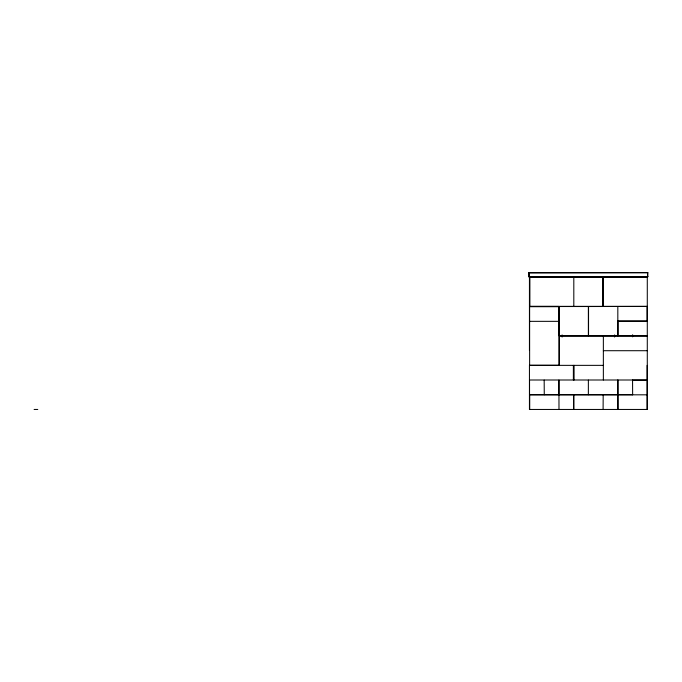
<?xml version="1.0" encoding="UTF-8"?>
<svg xmlns="http://www.w3.org/2000/svg" width="682" height="682" viewBox="0 0 682 682"><rect width="100%" height="100%" fill="white"/><g stroke="black" fill="none" stroke-linecap="round" stroke-linejoin="round"><path stroke-width="1.02" d="M528.831 272.774L647.67 272.544L647.67 276.892L529.062 276.892L528.831 272.774L647.9 272.774M528.831 276.662L647.9 276.662M647.286 306.354L603.357 306.354L603.357 277.062L647.286 277.062L647.286 380.002L529.445 380.002M529.445 306.44L558.737 306.44M617.824 321.077L647.116 321.077L647.116 306.44L588.54 306.525L588.54 335.808L617.824 335.808L617.824 306.44M647.286 321.171L618.003 321.171L618.003 335.808L647.286 335.808M529.624 321.341L558.908 321.341M647.286 336.073L559.428 336.073L559.428 365.356M603.357 350.71L647.286 350.71M603.357 365.356L529.445 365.356L529.445 409.456L647.286 409.456L647.286 380.172L632.64 380.172M632.555 394.725L529.539 394.725L529.539 380.087M617.824 394.818L573.809 394.818L573.809 409.456M618.003 394.818L647.286 394.818M34.1 409.456L37.774 409.456M647.67 272.544L647.67 276.892M647.116 365.356L647.116 380.002M647.116 380.172L647.116 409.456M632.64 334.76L632.64 336.857M632.555 380.087L632.64 394.818M617.918 380.087L618.003 409.456M617.824 380.087L617.824 409.456M614.627 334.922L614.627 337.044M603.357 336.073L603.357 380.002M603.186 394.818L603.101 409.456M602.658 277.062L602.658 306.354M588.37 380.087L588.353 394.725M574.073 365.356L574.073 380.002M573.809 277.062L573.809 306.354M573.639 409.456L573.639 394.818L529.709 394.818L529.709 409.456M573.374 365.356L573.374 380.002M562.113 334.922L562.113 337.044M558.993 409.456L558.908 380.087L558.89 394.725M544.176 380.087L544.262 394.725M529.445 277.062L529.445 350.539M529.062 272.544L529.062 276.892M603.101 277.062L529.88 277.062L529.88 306.354L603.101 306.354L603.101 277.062M588.37 306.525L559.078 306.525L559.078 335.808L588.37 335.808L588.37 306.525M558.908 306.695L529.624 306.695L529.624 365.271L558.908 365.271L558.908 306.695"/></g></svg>
